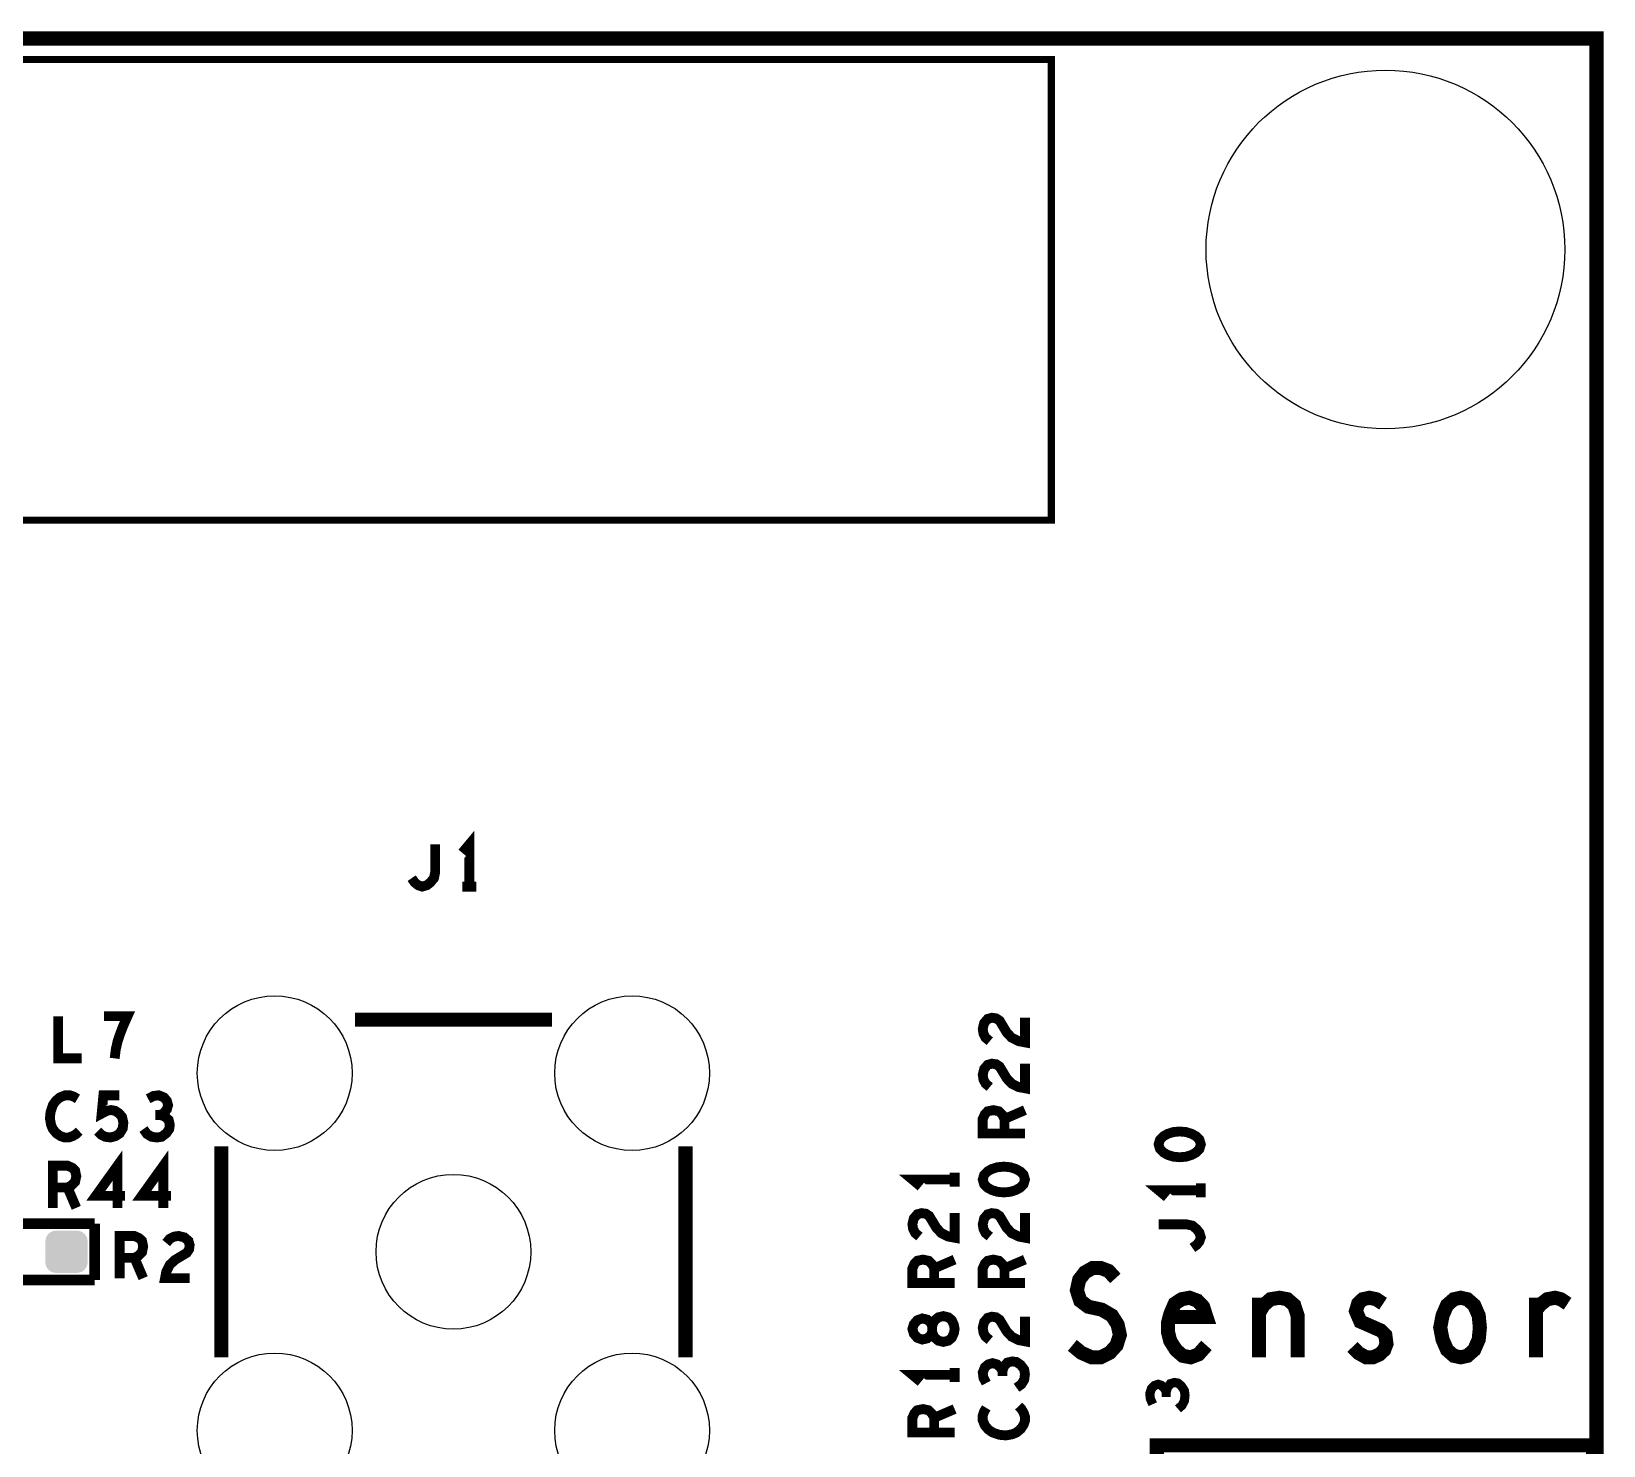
# Model space of a CAD drawing. Extents: x -0.1 to 55.1, y -0.1 to 48.1.
# Drawn here: x 32.75 to 55.1, y 28 to 48.1 of the extents above; entities that cross this region are included whole.
import ezdxf

# ---------------------------------------------------------------- set-up
doc = ezdxf.new("R2010")
doc.units = 0
doc.layers.get('0').update_dxf_attribs({"linetype": 'CONTINUOUS'})
doc.layers.add('MASK_TOP_ART', color=10, linetype='CONTINUOUS')
doc.layers.add('SILK_TOP_ART', color=11, linetype='CONTINUOUS')

# ---------------------------------------------------------------- blocks, each defined once
blk = doc.blocks.new('ROUND_446')
blk.add_circle((0, 0), 2.55)
blk = doc.blocks.new('CUSTOM_458')
for points in [[(-0.2885, 0.2074), (-0.2747, 0.2333), (0.2885, 0.2074), (0.2747, 0.2333)], [(-0.2747, 0.2333), (-0.256, 0.256), (0.2747, 0.2333), (0.256, 0.256)], [(-0.256, 0.256), (-0.2333, 0.2747), (0.256, 0.256), (0.2333, 0.2747)], [(-0.2333, 0.2747), (-0.2074, 0.2885), (0.2333, 0.2747), (0.2074, 0.2885)], [(-0.2074, 0.2885), (-0.1792, 0.2971), (0.2074, 0.2885), (0.1792, 0.2971)], [(-0.1792, 0.2971), (-0.15, 0.3), (0.1792, 0.2971), (0.15, 0.3)], [(-0.3, 0.15), (-0.2971, 0.1792), (0.3, 0.15), (0.2971, 0.1792)], [(-0.3, -0.15), (-0.3, 0.15), (0.3, -0.15), (0.3, 0.15)], [(-0.2971, 0.1792), (-0.2885, 0.2074), (0.2971, 0.1792), (0.2885, 0.2074)], [(-0.2971, -0.1792), (-0.3, -0.15), (0.2971, -0.1792), (0.3, -0.15)], [(-0.2885, -0.2074), (-0.2971, -0.1792), (0.2885, -0.2074), (0.2971, -0.1792)], [(-0.2747, -0.2333), (-0.2885, -0.2074), (0.2747, -0.2333), (0.2885, -0.2074)], [(-0.256, -0.256), (-0.2747, -0.2333), (0.256, -0.256), (0.2747, -0.2333)], [(-0.2333, -0.2747), (-0.256, -0.256), (0.2333, -0.2747), (0.256, -0.256)], [(-0.2074, -0.2885), (-0.2333, -0.2747), (0.2074, -0.2885), (0.2333, -0.2747)], [(-0.1792, -0.2971), (-0.2074, -0.2885), (0.1792, -0.2971), (0.2074, -0.2885)], [(-0.15, -0.3), (-0.1792, -0.2971), (0.15, -0.3), (0.1792, -0.2971)]]:
    blk.add_solid(points)
blk = doc.blocks.new('ROUND_444')
blk.add_circle((0, 0), 1.1)

msp = doc.modelspace()

# ---------------------------------------------------------------- linework, layer by layer
at = {"layer": 'MASK_TOP_ART', "const_width": 0.2}
msp.add_lwpolyline([(11, 0), (55, 0), (55, 48), (0, 48), (0, 0), (11, 0)], dxfattribs=at)
at = {"layer": 'SILK_TOP_ART'}
for points, const_width in [([(11, 0), (55, 0), (55, 48), (0, 48), (0, 0), (11, 0)], 0.2), ([(27.8, 47.7), (47.25, 47.7), (47.25, 41.15), (29.25, 41.15), (29.25, 35.25), (27.75, 35.25), (27.75, 47.7), (28.1, 47.7)], 0.1), ([(38.9762, 35.942), (38.9762, 36.542), (38.8762, 36.422)], 0.14), ([(38.1571, 36.062), (38.1988, 36.002), (38.2488, 35.962), (38.3071, 35.942), (38.3738, 35.962), (38.4238, 36.002), (38.4738, 36.062), (38.4905, 36.142), (38.4905, 36.542)], 0.14), ([(38.8762, 35.942), (39.0762, 35.942)], 0.14), ([(33.1321, 34.1), (33.1321, 33.5), (33.4655, 33.5)], 0.14), ([(33.9345, 33.5), (33.9512, 33.63), (33.9762, 33.74), (34.0095, 33.84), (34.0512, 33.95), (34.1179, 34.1), (33.7845, 34.1)], 0.14), ([(37.35, 34.05), (40.15, 34.05)], 0.2), ([(46.375, 33.7441), (46.315, 33.7941), (46.285, 33.8524), (46.275, 33.9191), (46.295, 34.0024), (46.345, 34.0607), (46.405, 34.0774), (46.465, 34.0691), (46.515, 34.0357), (46.615, 33.8691), (46.685, 33.7941), (46.785, 33.7441), (46.875, 33.7274), (46.875, 34.0774)], 0.14), ([(46.375, 33.0917), (46.315, 33.1417), (46.285, 33.2), (46.275, 33.2667), (46.295, 33.35), (46.345, 33.4083), (46.405, 33.425), (46.465, 33.4167), (46.515, 33.3833), (46.615, 33.2167), (46.685, 33.1417), (46.785, 33.0917), (46.875, 33.075), (46.875, 33.425)], 0.14), ([(33.4059, 32.925), (33.3559, 32.955), (33.2976, 32.975), (33.2309, 32.975), (33.1559, 32.945), (33.0976, 32.895), (33.0559, 32.835), (33.0226, 32.735), (33.0143, 32.645), (33.0309, 32.555), (33.0559, 32.495), (33.1059, 32.435), (33.1643, 32.395), (33.2226, 32.375), (33.2809, 32.375), (33.3393, 32.395), (33.3893, 32.425), (33.4309, 32.465)], 0.14), ([(33.6917, 32.465), (33.7417, 32.415), (33.8, 32.385), (33.875, 32.375), (33.95, 32.395), (34.0083, 32.435), (34.05, 32.505), (34.0583, 32.585), (34.0417, 32.665), (34, 32.715), (33.9417, 32.755), (33.8833, 32.765), (33.825, 32.755), (33.75, 32.715), (33.775, 32.975), (34, 32.975)], 0.14), ([(34.5857, 32.695), (34.6357, 32.725), (34.6774, 32.775), (34.6941, 32.835), (34.6774, 32.895), (34.6357, 32.945), (34.5607, 32.975), (34.4857, 32.965), (34.4107, 32.925)], 0.14), ([(34.3441, 32.495), (34.3941, 32.425), (34.4607, 32.385), (34.5357, 32.375), (34.6024, 32.385), (34.6691, 32.435), (34.7107, 32.495), (34.7191, 32.555), (34.7024, 32.625), (34.6441, 32.675), (34.5857, 32.695), (34.5107, 32.695)], 0.14), ([(46.875, 32.4309), (46.275, 32.4309), (46.275, 32.6393), (46.305, 32.7059), (46.345, 32.7476), (46.425, 32.7643), (46.505, 32.7476), (46.555, 32.6976), (46.585, 32.6393), (46.585, 32.4309)], 0.14), ([(46.585, 32.6393), (46.875, 32.7643)], 0.14), ([(48.775, 32.2774), (48.795, 32.2107), (48.845, 32.1607), (48.905, 32.1274), (48.985, 32.1024), (49.075, 32.0941), (49.165, 32.1024), (49.245, 32.1274), (49.305, 32.1607), (49.355, 32.2107), (49.375, 32.2774), (49.355, 32.3441), (49.305, 32.3941), (49.245, 32.4274), (49.165, 32.4524), (49.075, 32.4607), (48.985, 32.4524), (48.905, 32.4274), (48.845, 32.3941), (48.795, 32.3441), (48.775, 32.2774)], 0.14), ([(33.975, 31.375), (33.975, 31.975), (33.6667, 31.545), (34.0833, 31.545)], 0.14), ([(34.6274, 31.375), (34.6274, 31.975), (34.3191, 31.545), (34.7357, 31.545)], 0.14), ([(35.45, 29.25), (35.45, 32.25)], 0.2), ([(42.05, 32.25), (42.05, 29.25)], 0.2), ([(33.0559, 31.375), (33.0559, 31.975), (33.2643, 31.975), (33.3309, 31.945), (33.3726, 31.905), (33.3893, 31.825), (33.3726, 31.745), (33.3226, 31.695), (33.2643, 31.665), (33.0559, 31.665)], 0.14), ([(46.275, 31.7774), (46.295, 31.7107), (46.345, 31.6607), (46.405, 31.6274), (46.485, 31.6024), (46.575, 31.5941), (46.665, 31.6024), (46.745, 31.6274), (46.805, 31.6607), (46.855, 31.7107), (46.875, 31.7774), (46.855, 31.8441), (46.805, 31.8941), (46.745, 31.9274), (46.665, 31.9524), (46.575, 31.9607), (46.485, 31.9524), (46.405, 31.9274), (46.345, 31.8941), (46.295, 31.8441), (46.275, 31.7774)], 0.14), ([(33.2643, 31.665), (33.3893, 31.375)], 0.14), ([(45.875, 31.7774), (45.275, 31.7774), (45.395, 31.6774)], 0.14), ([(45.875, 31.6774), (45.875, 31.8774)], 0.14), ([(49.375, 31.525), (49.375, 31.725)], 0.14), ([(49.375, 31.625), (48.775, 31.625), (48.895, 31.525)], 0.14), ([(45.375, 30.9667), (45.315, 31.0167), (45.285, 31.075), (45.275, 31.1417), (45.295, 31.225), (45.345, 31.2833), (45.405, 31.3), (45.465, 31.2917), (45.515, 31.2583), (45.615, 31.0917), (45.685, 31.0167), (45.785, 30.9667), (45.875, 30.95), (45.875, 31.3)], 0.14), ([(46.375, 30.9667), (46.315, 31.0167), (46.285, 31.075), (46.275, 31.1417), (46.295, 31.225), (46.345, 31.2833), (46.405, 31.3), (46.465, 31.2917), (46.515, 31.2583), (46.615, 31.0917), (46.685, 31.0167), (46.785, 30.9667), (46.875, 30.95), (46.875, 31.3)], 0.14), ([(31.85, 31.15), (33.65, 31.15)], 0.1524), ([(33.65, 31.15), (33.65, 30.35)], 0.1524), ([(49.255, 30.8059), (49.315, 30.8476), (49.355, 30.8976), (49.375, 30.9559), (49.355, 31.0226), (49.315, 31.0726), (49.255, 31.1226), (49.175, 31.1393), (48.775, 31.1393)], 0.14), ([(34.0071, 30.375), (34.0071, 30.975), (34.2155, 30.975), (34.2821, 30.945), (34.3238, 30.905), (34.3405, 30.825), (34.3238, 30.745), (34.2738, 30.695), (34.2155, 30.665), (34.0071, 30.665)], 0.14), ([(34.6679, 30.875), (34.7179, 30.935), (34.7762, 30.965), (34.8429, 30.975), (34.9262, 30.955), (34.9845, 30.905), (35.0012, 30.845), (34.9929, 30.785), (34.9595, 30.735), (34.7929, 30.635), (34.7179, 30.565), (34.6679, 30.465), (34.6512, 30.375), (35.0012, 30.375)], 0.14), ([(34.2155, 30.665), (34.3405, 30.375)], 0.14), ([(45.875, 30.3059), (45.275, 30.3059), (45.275, 30.5143), (45.305, 30.5809), (45.345, 30.6226), (45.425, 30.6393), (45.505, 30.6226), (45.555, 30.5726), (45.585, 30.5143), (45.585, 30.3059)], 0.14), ([(45.585, 30.5143), (45.875, 30.6393)], 0.14), ([(46.875, 30.3059), (46.275, 30.3059), (46.275, 30.5143), (46.305, 30.5809), (46.345, 30.6226), (46.425, 30.6393), (46.505, 30.6226), (46.555, 30.5726), (46.585, 30.5143), (46.585, 30.3059)], 0.14), ([(46.585, 30.5143), (46.875, 30.6393)], 0.14), ([(47.5487, 29.4193), (47.6774, 29.3135), (47.8222, 29.25), (47.9508, 29.25), (48.0795, 29.3135), (48.1761, 29.4193), (48.2243, 29.5675), (48.1922, 29.7156), (48.1117, 29.8427), (47.9669, 29.9273), (47.7739, 29.9697), (47.6613, 30.0543), (47.613, 30.2025), (47.6452, 30.3507), (47.7256, 30.4565), (47.8382, 30.52), (47.9508, 30.52), (48.0635, 30.4777), (48.16, 30.3718)], 0.2), ([(33.65, 30.35), (31.85, 30.35)], 0.1524), ([(48.9406, 29.8215), (49.4554, 29.8215), (49.4071, 29.9697), (49.3267, 30.0543), (49.2141, 30.0966), (49.1015, 30.0755), (49.0049, 30.012), (48.9406, 29.8638), (48.9084, 29.7368), (48.9084, 29.6098), (48.9406, 29.4828), (49.021, 29.3558), (49.1176, 29.2712), (49.2302, 29.25), (49.3428, 29.2923), (49.4554, 29.4193)], 0.2), ([(50.2038, 29.885), (50.2682, 29.9908), (50.3647, 30.0755), (50.4934, 30.0966), (50.606, 30.0755), (50.7025, 29.9908), (50.7508, 29.8427), (50.7508, 29.25)], 0.2), ([(50.2038, 29.25), (50.2038, 30.0966)], 0.2), ([(51.5314, 29.3981), (51.6118, 29.3135), (51.7244, 29.25), (51.821, 29.25), (51.9175, 29.2923), (51.9818, 29.3558), (52.014, 29.4405), (51.9979, 29.5675), (51.9336, 29.631), (51.644, 29.758), (51.5797, 29.9062), (51.6118, 30.012), (51.6762, 30.0755), (51.7727, 30.0966), (51.8692, 30.0755), (51.9657, 30.012)], 0.2), ([(53.0681, 29.25), (52.9716, 29.2712), (52.8751, 29.3558), (52.8107, 29.504), (52.7785, 29.6733), (52.8107, 29.8427), (52.8751, 29.9908), (52.9716, 30.0755), (53.0681, 30.0966), (53.1646, 30.0755), (53.2611, 29.9908), (53.3255, 29.8427), (53.3416, 29.6733), (53.3255, 29.504), (53.2611, 29.3558), (53.1646, 29.2712), (53.0681, 29.25)], 0.2), ([(54.1383, 29.9273), (54.2187, 30.012), (54.2992, 30.0755), (54.4118, 30.0966), (54.4922, 30.0755), (54.5887, 30.012)], 0.2), ([(54.1383, 29.25), (54.1383, 30.0966)], 0.2), ([(45.875, 29.6524), (45.865, 29.7107), (45.835, 29.7774), (45.785, 29.8191), (45.715, 29.8357), (45.645, 29.8191), (45.585, 29.7691), (45.555, 29.6941), (45.555, 29.6107), (45.535, 29.5607), (45.485, 29.5191), (45.415, 29.5024), (45.345, 29.5274), (45.295, 29.5857), (45.275, 29.6524), (45.295, 29.7191), (45.345, 29.7774), (45.415, 29.8024), (45.485, 29.7857), (45.535, 29.7441), (45.555, 29.6941), (45.555, 29.6107), (45.585, 29.5357), (45.645, 29.4857), (45.715, 29.4691), (45.785, 29.4857), (45.835, 29.5274), (45.865, 29.5941), (45.875, 29.6524)], 0.14), ([(46.375, 29.4941), (46.315, 29.5441), (46.285, 29.6024), (46.275, 29.6691), (46.295, 29.7524), (46.345, 29.8107), (46.405, 29.8274), (46.465, 29.8191), (46.515, 29.7857), (46.615, 29.6191), (46.685, 29.5441), (46.785, 29.4941), (46.875, 29.4774), (46.875, 29.8274)], 0.14), ([(45.875, 29), (45.275, 29), (45.395, 28.9)], 0.14), ([(45.875, 28.9), (45.875, 29.1)], 0.14), ([(46.555, 29.0583), (46.525, 29.1083), (46.475, 29.15), (46.415, 29.1667), (46.355, 29.15), (46.305, 29.1083), (46.275, 29.0333), (46.285, 28.9583), (46.325, 28.8833)], 0.14), ([(46.755, 28.8167), (46.825, 28.8667), (46.865, 28.9333), (46.875, 29.0083), (46.865, 29.075), (46.815, 29.1417), (46.755, 29.1833), (46.695, 29.1917), (46.625, 29.175), (46.575, 29.1167), (46.555, 29.0583), (46.555, 28.9833)], 0.14), ([(48.8833, 28.7583), (48.8583, 28.8083), (48.8167, 28.85), (48.7667, 28.8667), (48.7167, 28.85), (48.675, 28.8083), (48.65, 28.7333), (48.6583, 28.6583), (48.6917, 28.5833)], 0.13), ([(49.05, 28.5167), (49.1083, 28.5667), (49.1417, 28.6333), (49.15, 28.7083), (49.1417, 28.775), (49.1, 28.8417), (49.05, 28.8833), (49, 28.8917), (48.9417, 28.875), (48.9, 28.8167), (48.8833, 28.7583), (48.8833, 28.6833)], 0.13), ([(46.325, 28.5309), (46.295, 28.4809), (46.275, 28.4226), (46.275, 28.3559), (46.305, 28.2809), (46.355, 28.2226), (46.415, 28.1809), (46.515, 28.1476), (46.605, 28.1393), (46.695, 28.1559), (46.755, 28.1809), (46.815, 28.2309), (46.855, 28.2893), (46.875, 28.3476), (46.875, 28.4059), (46.855, 28.4643), (46.825, 28.5143), (46.785, 28.5559)], 0.14), ([(45.875, 28.1809), (45.275, 28.1809), (45.275, 28.3893), (45.305, 28.4559), (45.345, 28.4976), (45.425, 28.5143), (45.505, 28.4976), (45.555, 28.4476), (45.585, 28.3893), (45.585, 28.1809)], 0.14), ([(45.585, 28.3893), (45.875, 28.5143)], 0.14), ([(48.75, 21), (48.75, 20), (54.95, 20), (54.95, 28), (48.75, 28), (48.75, 27)], 0.2)]:
    msp.add_lwpolyline(points, dxfattribs=dict(at, const_width=const_width))

# ---------------------------------------------------------------- block references
at = {"layer": 'MASK_TOP_ART'}
for name, p in [('ROUND_446', (52, 45)), ('ROUND_444', (36.21, 33.29)), ('ROUND_444', (41.29, 33.29)), ('ROUND_444', (38.75, 30.75)), ('CUSTOM_458', (33.25, 30.75)), ('ROUND_444', (36.21, 28.21)), ('ROUND_444', (41.29, 28.21))]:
    msp.add_blockref(name, p, dxfattribs=at)

doc.saveas('drawing.dxf')
